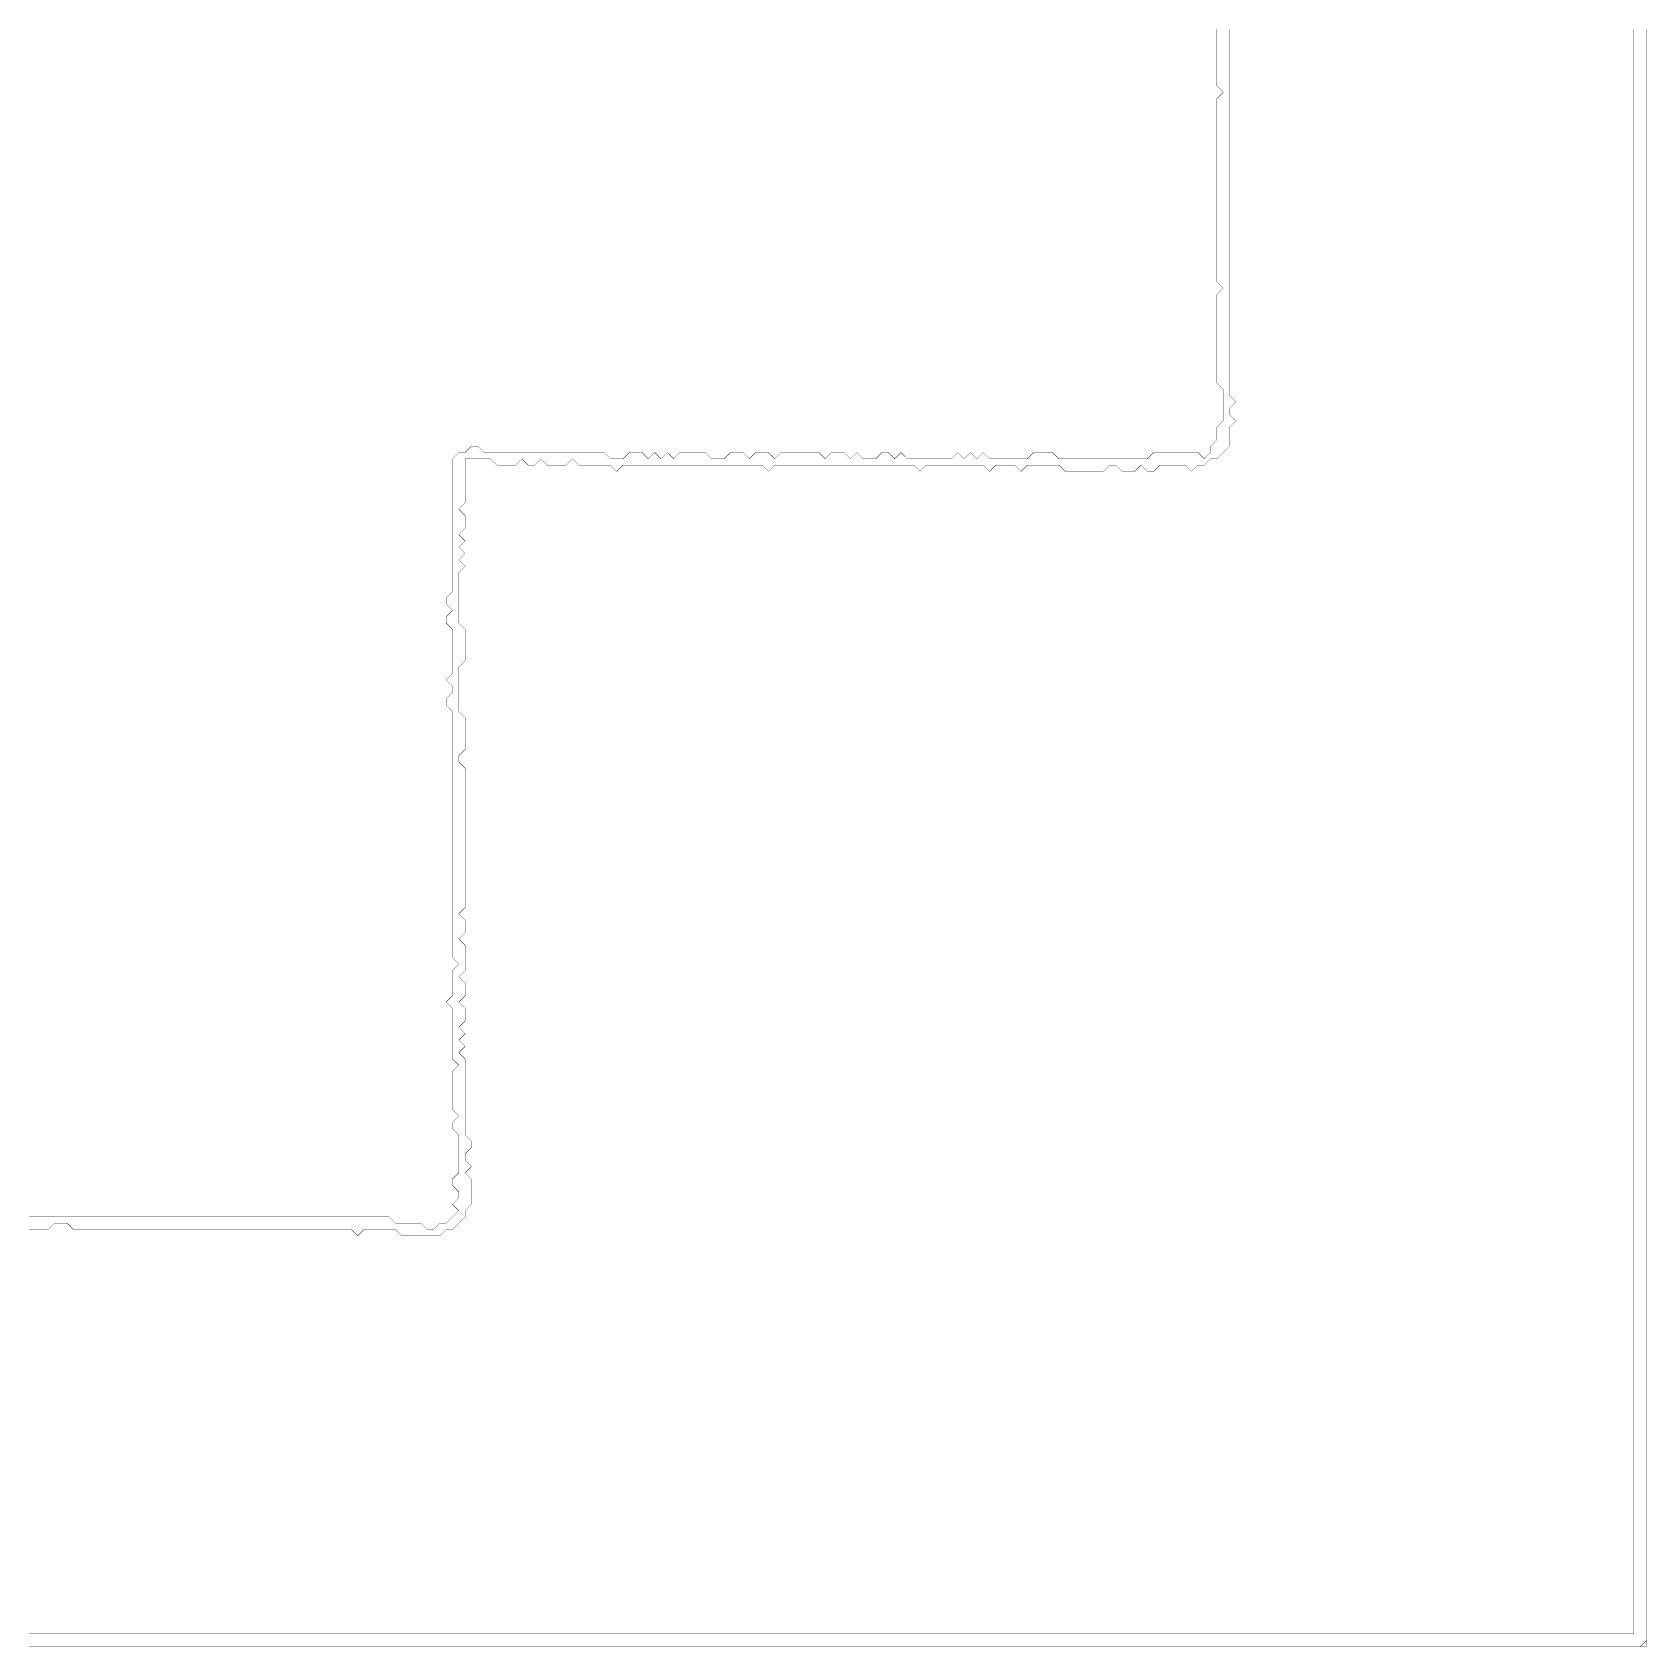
# Model space of a CAD drawing. Header units: metres. Extents: x 0 to 4909, y -4909 to 0.
# Drawn here: x 2454 to 4909, y -4909 to -2454 of the extents above; entities that cross this region are included whole.
import ezdxf

# ---------------------------------------------------------------- set-up
doc = ezdxf.new("R2010")
doc.units = ezdxf.units.M
doc.layers.add('conductor', color=1, linetype='Continuous')
doc.layers.add('substrate', color=5, linetype='Continuous')

msp = doc.modelspace()

# ---------------------------------------------------------------- linework, layer by layer
at = {"layer": 'conductor', "const_width": 0.5}
msp.add_lwpolyline([(2449.4, -4255.2), (2459, -4255.2), (2468.6, -4255.2), (2478.2, -4255.2), (2487.8, -4255.2), (2497.4, -4255.2), (2507, -4255.2), (2516.6, -4255.2), (2526.2, -4255.2), (2535.8, -4255.2), (2545.4, -4255.2), (2555.1, -4255.2), (2564.7, -4255.2), (2574.3, -4255.2), (2583.9, -4255.2), (2593.5, -4255.2), (2603.1, -4255.2), (2612.7, -4255.2), (2622.3, -4255.2), (2631.9, -4255.2), (2641.5, -4255.2), (2651.1, -4255.2), (2660.7, -4255.2), (2670.3, -4255.2), (2679.9, -4255.2), (2689.5, -4255.2), (2699.1, -4255.2), (2708.7, -4255.2), (2718.3, -4255.2), (2728, -4255.2), (2737.6, -4255.2), (2747.2, -4255.2), (2756.8, -4255.2), (2766.4, -4255.2), (2776, -4255.2), (2785.6, -4255.2), (2795.2, -4255.2), (2804.8, -4255.2), (2814.4, -4255.2), (2824, -4255.2), (2833.6, -4255.2), (2843.2, -4255.2), (2852.8, -4255.2), (2862.4, -4255.2), (2872, -4255.2), (2881.6, -4255.2), (2891.2, -4255.2), (2900.9, -4255.2), (2910.5, -4255.2), (2920.1, -4255.2), (2929.7, -4255.2), (2939.3, -4255.2), (2948.9, -4255.2), (2958.5, -4255.2), (2968.1, -4255.2), (2977.7, -4255.2), (2987.3, -4255.2), (2996.9, -4255.2), (3006.5, -4264.8), (3016.1, -4264.8), (3025.7, -4264.8), (3035.3, -4264.8), (3044.9, -4264.8), (3054.5, -4274.4), (3064.1, -4274.4), (3073.8, -4264.8), (3083.4, -4264.8), (3093, -4255.2), (3102.6, -4245.6), (3093, -4236), (3102.6, -4226.4), (3102.6, -4216.8), (3093, -4207.2), (3093, -4197.6), (3102.6, -4188), (3102.6, -4178.4), (3102.6, -4168.8), (3102.6, -4159.2), (3102.6, -4149.6), (3102.6, -4140), (3102.6, -4130.4), (3093, -4120.7), (3093, -4111.1), (3102.6, -4101.5), (3093, -4091.9), (3093, -4082.3), (3093, -4072.7), (3093, -4063.1), (3093, -4053.5), (3093, -4043.9), (3093, -4034.3), (3102.6, -4024.7), (3093, -4015.1), (3093, -4005.5), (3093, -3995.9), (3093, -3986.3), (3093, -3976.7), (3093, -3967.1), (3093, -3957.5), (3093, -3947.8), (3093, -3938.2), (3083.4, -3928.6), (3093, -3919), (3093, -3909.4), (3093, -3899.8), (3093, -3890.2), (3093, -3880.6), (3102.6, -3871), (3093, -3861.4), (3093, -3851.8), (3093, -3842.2), (3093, -3832.6), (3093, -3823), (3093, -3813.4), (3093, -3803.8), (3093, -3794.2), (3093, -3784.6), (3093, -3774.9), (3093, -3765.3), (3093, -3755.7), (3093, -3746.1), (3093, -3736.5), (3093, -3726.9), (3093, -3717.3), (3093, -3707.7), (3093, -3698.1), (3093, -3688.5), (3093, -3678.9), (3093, -3669.3), (3093, -3659.7), (3093, -3650.1), (3093, -3640.5), (3093, -3630.9), (3093, -3621.3), (3093, -3611.7), (3093, -3602.1), (3093, -3592.4), (3093, -3582.8), (3093, -3573.2), (3093, -3563.6), (3093, -3554), (3093, -3544.4), (3093, -3534.8), (3093, -3525.2), (3093, -3515.6), (3093, -3506), (3093, -3496.4), (3093, -3486.8), (3083.4, -3477.2), (3083.4, -3467.6), (3093, -3458), (3093, -3448.4), (3083.4, -3438.8), (3093, -3429.2), (3093, -3419.5), (3093, -3409.9), (3093, -3400.3), (3093, -3390.7), (3093, -3381.1), (3093, -3371.5), (3093, -3361.9), (3083.4, -3352.3), (3083.4, -3342.7), (3093, -3333.1), (3083.4, -3323.5), (3083.4, -3313.9), (3093, -3304.3), (3093, -3294.7), (3093, -3285.1), (3093, -3275.5), (3093, -3265.9), (3093, -3256.3), (3093, -3246.6), (3093, -3237), (3093, -3227.4), (3093, -3217.8), (3093, -3208.2), (3093, -3198.6), (3093, -3189), (3093, -3179.4), (3093, -3169.8), (3093, -3160.2), (3093, -3150.6), (3093, -3141), (3093, -3131.4), (3093, -3121.8), (3093, -3112.2), (3093, -3102.6), (3102.6, -3093), (3112.2, -3093), (3121.8, -3083.4), (3131.4, -3083.4), (3141, -3093), (3150.6, -3093), (3160.2, -3093), (3169.8, -3093), (3179.4, -3093), (3189, -3093), (3198.6, -3093), (3208.2, -3093), (3217.8, -3093), (3227.4, -3093), (3237, -3093), (3246.6, -3093), (3256.3, -3093), (3265.9, -3093), (3275.5, -3093), (3285.1, -3093), (3294.7, -3093), (3304.3, -3093), (3313.9, -3093), (3323.5, -3093), (3333.1, -3102.6), (3342.7, -3102.6), (3352.3, -3102.6), (3361.9, -3093), (3371.5, -3093), (3381.1, -3093), (3390.7, -3102.6), (3400.3, -3093), (3409.9, -3102.6), (3419.5, -3093), (3429.2, -3102.6), (3438.8, -3093), (3448.4, -3093), (3458, -3093), (3467.6, -3093), (3477.2, -3093), (3486.8, -3102.6), (3496.4, -3102.6), (3506, -3102.6), (3515.6, -3093), (3525.2, -3093), (3534.8, -3093), (3544.4, -3102.6), (3554, -3093), (3563.6, -3093), (3573.2, -3093), (3582.8, -3102.6), (3592.4, -3093), (3602.1, -3093), (3611.7, -3093), (3621.3, -3093), (3630.9, -3093), (3640.5, -3093), (3650.1, -3093), (3659.7, -3102.6), (3669.3, -3093), (3678.9, -3093), (3688.5, -3093), (3698.1, -3102.6), (3707.7, -3093), (3717.3, -3102.6), (3726.9, -3102.6), (3736.5, -3102.6), (3746.1, -3093), (3755.7, -3093), (3765.3, -3102.6), (3774.9, -3093), (3784.6, -3102.6), (3794.2, -3102.6), (3803.8, -3102.6), (3813.4, -3102.6), (3823, -3102.6), (3832.6, -3102.6), (3842.2, -3102.6), (3851.8, -3102.6), (3861.4, -3093), (3871, -3102.6), (3880.6, -3093), (3890.2, -3102.6), (3899.8, -3093), (3909.4, -3102.6), (3919, -3102.6), (3928.6, -3102.6), (3938.2, -3102.6), (3947.8, -3102.6), (3957.5, -3102.6), (3967.1, -3102.6), (3976.7, -3093), (3986.3, -3093), (3995.9, -3093), (4005.5, -3093), (4015.1, -3102.6), (4024.7, -3102.6), (4034.3, -3102.6), (4043.9, -3102.6), (4053.5, -3102.6), (4063.1, -3102.6), (4072.7, -3102.6), (4082.3, -3102.6), (4091.9, -3102.6), (4101.5, -3102.6), (4111.1, -3102.6), (4120.7, -3102.6), (4130.4, -3102.6), (4140, -3102.6), (4149.6, -3102.6), (4159.2, -3093), (4168.8, -3093), (4178.4, -3093), (4188, -3093), (4197.6, -3093), (4207.2, -3093), (4216.8, -3093), (4226.4, -3093), (4236, -3102.6), (4245.6, -3093), (4245.6, -3083.4), (4255.2, -3073.8), (4255.2, -3064.1), (4255.2, -3054.5), (4264.8, -3044.9), (4264.8, -3035.3), (4264.8, -3025.7), (4264.8, -3016.1), (4264.8, -3006.5), (4264.8, -2996.9), (4255.2, -2987.3), (4255.2, -2977.7), (4255.2, -2968.1), (4255.2, -2958.5), (4255.2, -2948.9), (4255.2, -2939.3), (4255.2, -2929.7), (4255.2, -2920.1), (4255.2, -2910.5), (4255.2, -2900.9), (4255.2, -2891.2), (4255.2, -2881.6), (4255.2, -2872), (4255.2, -2862.4), (4255.2, -2852.8), (4264.8, -2843.2), (4255.2, -2833.6), (4255.2, -2824), (4255.2, -2814.4), (4255.2, -2804.8), (4255.2, -2795.2), (4255.2, -2785.6), (4255.2, -2776), (4255.2, -2766.4), (4255.2, -2756.8), (4255.2, -2747.2), (4255.2, -2737.6), (4255.2, -2728), (4255.2, -2718.3), (4255.2, -2708.7), (4255.2, -2699.1), (4255.2, -2689.5), (4255.2, -2679.9), (4255.2, -2670.3), (4255.2, -2660.7), (4255.2, -2651.1), (4255.2, -2641.5), (4255.2, -2631.9), (4255.2, -2622.3), (4255.2, -2612.7), (4255.2, -2603.1), (4255.2, -2593.5), (4255.2, -2583.9), (4255.2, -2574.3), (4255.2, -2564.7), (4255.2, -2555.1), (4264.8, -2545.4), (4255.2, -2535.8), (4255.2, -2526.2), (4255.2, -2516.6), (4255.2, -2507), (4255.2, -2497.4), (4255.2, -2487.8), (4255.2, -2478.2), (4255.2, -2468.6), (4255.2, -2459), (4255.2, -2449.4)], dxfattribs=at)
at = {"layer": 'substrate', "const_width": 0.5}
for points in [[(2449.4, -4908.4), (2459, -4908.4), (2468.6, -4908.4), (2478.2, -4908.4), (2487.8, -4908.4), (2497.4, -4908.4), (2507, -4908.4), (2516.6, -4908.4), (2526.2, -4908.4), (2535.8, -4908.4), (2545.4, -4908.4), (2555.1, -4908.4), (2564.7, -4908.4), (2574.3, -4908.4), (2583.9, -4908.4), (2593.5, -4908.4), (2603.1, -4908.4), (2612.7, -4908.4), (2622.3, -4908.4), (2631.9, -4908.4), (2641.5, -4908.4), (2651.1, -4908.4), (2660.7, -4908.4), (2670.3, -4908.4), (2679.9, -4908.4), (2689.5, -4908.4), (2699.1, -4908.4), (2708.7, -4908.4), (2718.3, -4908.4), (2728, -4908.4), (2737.6, -4908.4), (2747.2, -4908.4), (2756.8, -4908.4), (2766.4, -4908.4), (2776, -4908.4), (2785.6, -4908.4), (2795.2, -4908.4), (2804.8, -4908.4), (2814.4, -4908.4), (2824, -4908.4), (2833.6, -4908.4), (2843.2, -4908.4), (2852.8, -4908.4), (2862.4, -4908.4), (2872, -4908.4), (2881.6, -4908.4), (2891.2, -4908.4), (2900.9, -4908.4), (2910.5, -4908.4), (2920.1, -4908.4), (2929.7, -4908.4), (2939.3, -4908.4), (2948.9, -4908.4), (2958.5, -4908.4), (2968.1, -4908.4), (2977.7, -4908.4), (2987.3, -4908.4), (2996.9, -4908.4), (3006.5, -4908.4), (3016.1, -4908.4), (3025.7, -4908.4), (3035.3, -4908.4), (3044.9, -4908.4), (3054.5, -4908.4), (3064.1, -4908.4), (3073.8, -4908.4), (3083.4, -4908.4), (3093, -4908.4), (3102.6, -4908.4), (3112.2, -4908.4), (3121.8, -4908.4), (3131.4, -4908.4), (3141, -4908.4), (3150.6, -4908.4), (3160.2, -4908.4), (3169.8, -4908.4), (3179.4, -4908.4), (3189, -4908.4), (3198.6, -4908.4), (3208.2, -4908.4), (3217.8, -4908.4), (3227.4, -4908.4), (3237, -4908.4), (3246.6, -4908.4), (3256.3, -4908.4), (3265.9, -4908.4), (3275.5, -4908.4), (3285.1, -4908.4), (3294.7, -4908.4), (3304.3, -4908.4), (3313.9, -4908.4), (3323.5, -4908.4), (3333.1, -4908.4), (3342.7, -4908.4), (3352.3, -4908.4), (3361.9, -4908.4), (3371.5, -4908.4), (3381.1, -4908.4), (3390.7, -4908.4), (3400.3, -4908.4), (3409.9, -4908.4), (3419.5, -4908.4), (3429.2, -4908.4), (3438.8, -4908.4), (3448.4, -4908.4), (3458, -4908.4), (3467.6, -4908.4), (3477.2, -4908.4), (3486.8, -4908.4), (3496.4, -4908.4), (3506, -4908.4), (3515.6, -4908.4), (3525.2, -4908.4), (3534.8, -4908.4), (3544.4, -4908.4), (3554, -4908.4), (3563.6, -4908.4), (3573.2, -4908.4), (3582.8, -4908.4), (3592.4, -4908.4), (3602.1, -4908.4), (3611.7, -4908.4), (3621.3, -4908.4), (3630.9, -4908.4), (3640.5, -4908.4), (3650.1, -4908.4), (3659.7, -4908.4), (3669.3, -4908.4), (3678.9, -4908.4), (3688.5, -4908.4), (3698.1, -4908.4), (3707.7, -4908.4), (3717.3, -4908.4), (3726.9, -4908.4), (3736.5, -4908.4), (3746.1, -4908.4), (3755.7, -4908.4), (3765.3, -4908.4), (3774.9, -4908.4), (3784.6, -4908.4), (3794.2, -4908.4), (3803.8, -4908.4), (3813.4, -4908.4), (3823, -4908.4), (3832.6, -4908.4), (3842.2, -4908.4), (3851.8, -4908.4), (3861.4, -4908.4), (3871, -4908.4), (3880.6, -4908.4), (3890.2, -4908.4), (3899.8, -4908.4), (3909.4, -4908.4), (3919, -4908.4), (3928.6, -4908.4), (3938.2, -4908.4), (3947.8, -4908.4), (3957.5, -4908.4), (3967.1, -4908.4), (3976.7, -4908.4), (3986.3, -4908.4), (3995.9, -4908.4), (4005.5, -4908.4), (4015.1, -4908.4), (4024.7, -4908.4), (4034.3, -4908.4), (4043.9, -4908.4), (4053.5, -4908.4), (4063.1, -4908.4), (4072.7, -4908.4), (4082.3, -4908.4), (4091.9, -4908.4), (4101.5, -4908.4), (4111.1, -4908.4), (4120.7, -4908.4), (4130.4, -4908.4), (4140, -4908.4), (4149.6, -4908.4), (4159.2, -4908.4), (4168.8, -4908.4), (4178.4, -4908.4), (4188, -4908.4), (4197.6, -4908.4), (4207.2, -4908.4), (4216.8, -4908.4), (4226.4, -4908.4), (4236, -4908.4), (4245.6, -4908.4), (4255.2, -4908.4), (4264.8, -4908.4), (4274.4, -4908.4), (4284, -4908.4), (4293.6, -4908.4), (4303.2, -4908.4), (4312.9, -4908.4), (4322.5, -4908.4), (4332.1, -4908.4), (4341.7, -4908.4), (4351.3, -4908.4), (4360.9, -4908.4), (4370.5, -4908.4), (4380.1, -4908.4), (4389.7, -4908.4), (4399.3, -4908.4), (4408.9, -4908.4), (4418.5, -4908.4), (4428.1, -4908.4), (4437.7, -4908.4), (4447.3, -4908.4), (4456.9, -4908.4), (4466.5, -4908.4), (4476.1, -4908.4), (4485.8, -4908.4), (4495.4, -4908.4), (4505, -4908.4), (4514.6, -4908.4), (4524.2, -4908.4), (4533.8, -4908.4), (4543.4, -4908.4), (4553, -4908.4), (4562.6, -4908.4), (4572.2, -4908.4), (4581.8, -4908.4), (4591.4, -4908.4), (4601, -4908.4), (4610.6, -4908.4), (4620.2, -4908.4), (4629.8, -4908.4), (4639.4, -4908.4), (4649, -4908.4), (4658.7, -4908.4), (4668.3, -4908.4), (4677.9, -4908.4), (4687.5, -4908.4), (4697.1, -4908.4), (4706.7, -4908.4), (4716.3, -4908.4), (4725.9, -4908.4), (4735.5, -4908.4), (4745.1, -4908.4), (4754.7, -4908.4), (4764.3, -4908.4), (4773.9, -4908.4), (4783.5, -4908.4), (4793.1, -4908.4), (4802.7, -4908.4), (4812.3, -4908.4), (4821.9, -4908.4), (4831.6, -4908.4), (4841.2, -4908.4), (4850.8, -4908.4), (4860.4, -4908.4), (4870, -4908.4), (4879.6, -4908.4), (4889.2, -4908.4), (4898.8, -4908.4), (4908.4, -4908.4), (4908.4, -4898.8), (4908.4, -4889.2), (4908.4, -4879.6), (4908.4, -4870), (4908.4, -4860.4), (4908.4, -4850.8), (4908.4, -4841.2), (4908.4, -4831.6), (4908.4, -4821.9), (4908.4, -4812.3), (4908.4, -4802.7), (4908.4, -4793.1), (4908.4, -4783.5), (4908.4, -4773.9), (4908.4, -4764.3), (4908.4, -4754.7), (4908.4, -4745.1), (4908.4, -4735.5), (4908.4, -4725.9), (4908.4, -4716.3), (4908.4, -4706.7), (4908.4, -4697.1), (4908.4, -4687.5), (4908.4, -4677.9), (4908.4, -4668.3), (4908.4, -4658.7), (4908.4, -4649), (4908.4, -4639.4), (4908.4, -4629.8), (4908.4, -4620.2), (4908.4, -4610.6), (4908.4, -4601), (4908.4, -4591.4), (4908.4, -4581.8), (4908.4, -4572.2), (4908.4, -4562.6), (4908.4, -4553), (4908.4, -4543.4), (4908.4, -4533.8), (4908.4, -4524.2), (4908.4, -4514.6), (4908.4, -4505), (4908.4, -4495.4), (4908.4, -4485.8), (4908.4, -4476.1), (4908.4, -4466.5), (4908.4, -4456.9), (4908.4, -4447.3), (4908.4, -4437.7), (4908.4, -4428.1), (4908.4, -4418.5), (4908.4, -4408.9), (4908.4, -4399.3), (4908.4, -4389.7), (4908.4, -4380.1), (4908.4, -4370.5), (4908.4, -4360.9), (4908.4, -4351.3), (4908.4, -4341.7), (4908.4, -4332.1), (4908.4, -4322.5), (4908.4, -4312.9), (4908.4, -4303.2), (4908.4, -4293.6), (4908.4, -4284), (4908.4, -4274.4), (4908.4, -4264.8), (4908.4, -4255.2), (4908.4, -4245.6), (4908.4, -4236), (4908.4, -4226.4), (4908.4, -4216.8), (4908.4, -4207.2), (4908.4, -4197.6), (4908.4, -4188), (4908.4, -4178.4), (4908.4, -4168.8), (4908.4, -4159.2), (4908.4, -4149.6), (4908.4, -4140), (4908.4, -4130.4), (4908.4, -4120.7), (4908.4, -4111.1), (4908.4, -4101.5), (4908.4, -4091.9), (4908.4, -4082.3), (4908.4, -4072.7), (4908.4, -4063.1), (4908.4, -4053.5), (4908.4, -4043.9), (4908.4, -4034.3), (4908.4, -4024.7), (4908.4, -4015.1), (4908.4, -4005.5), (4908.4, -3995.9), (4908.4, -3986.3), (4908.4, -3976.7), (4908.4, -3967.1), (4908.4, -3957.5), (4908.4, -3947.8), (4908.4, -3938.2), (4908.4, -3928.6), (4908.4, -3919), (4908.4, -3909.4), (4908.4, -3899.8), (4908.4, -3890.2), (4908.4, -3880.6), (4908.4, -3871), (4908.4, -3861.4), (4908.4, -3851.8), (4908.4, -3842.2), (4908.4, -3832.6), (4908.4, -3823), (4908.4, -3813.4), (4908.4, -3803.8), (4908.4, -3794.2), (4908.4, -3784.6), (4908.4, -3774.9), (4908.4, -3765.3), (4908.4, -3755.7), (4908.4, -3746.1), (4908.4, -3736.5), (4908.4, -3726.9), (4908.4, -3717.3), (4908.4, -3707.7), (4908.4, -3698.1), (4908.4, -3688.5), (4908.4, -3678.9), (4908.4, -3669.3), (4908.4, -3659.7), (4908.4, -3650.1), (4908.4, -3640.5), (4908.4, -3630.9), (4908.4, -3621.3), (4908.4, -3611.7), (4908.4, -3602.1), (4908.4, -3592.4), (4908.4, -3582.8), (4908.4, -3573.2), (4908.4, -3563.6), (4908.4, -3554), (4908.4, -3544.4), (4908.4, -3534.8), (4908.4, -3525.2), (4908.4, -3515.6), (4908.4, -3506), (4908.4, -3496.4), (4908.4, -3486.8), (4908.4, -3477.2), (4908.4, -3467.6), (4908.4, -3458), (4908.4, -3448.4), (4908.4, -3438.8), (4908.4, -3429.2), (4908.4, -3419.5), (4908.4, -3409.9), (4908.4, -3400.3), (4908.4, -3390.7), (4908.4, -3381.1), (4908.4, -3371.5), (4908.4, -3361.9), (4908.4, -3352.3), (4908.4, -3342.7), (4908.4, -3333.1), (4908.4, -3323.5), (4908.4, -3313.9), (4908.4, -3304.3), (4908.4, -3294.7), (4908.4, -3285.1), (4908.4, -3275.5), (4908.4, -3265.9), (4908.4, -3256.3), (4908.4, -3246.6), (4908.4, -3237), (4908.4, -3227.4), (4908.4, -3217.8), (4908.4, -3208.2), (4908.4, -3198.6), (4908.4, -3189), (4908.4, -3179.4), (4908.4, -3169.8), (4908.4, -3160.2), (4908.4, -3150.6), (4908.4, -3141), (4908.4, -3131.4), (4908.4, -3121.8), (4908.4, -3112.2), (4908.4, -3102.6), (4908.4, -3093), (4908.4, -3083.4), (4908.4, -3073.8), (4908.4, -3064.1), (4908.4, -3054.5), (4908.4, -3044.9), (4908.4, -3035.3), (4908.4, -3025.7), (4908.4, -3016.1), (4908.4, -3006.5), (4908.4, -2996.9), (4908.4, -2987.3), (4908.4, -2977.7), (4908.4, -2968.1), (4908.4, -2958.5), (4908.4, -2948.9), (4908.4, -2939.3), (4908.4, -2929.7), (4908.4, -2920.1), (4908.4, -2910.5), (4908.4, -2900.9), (4908.4, -2891.2), (4908.4, -2881.6), (4908.4, -2872), (4908.4, -2862.4), (4908.4, -2852.8), (4908.4, -2843.2), (4908.4, -2833.6), (4908.4, -2824), (4908.4, -2814.4), (4908.4, -2804.8), (4908.4, -2795.2), (4908.4, -2785.6), (4908.4, -2776), (4908.4, -2766.4), (4908.4, -2756.8), (4908.4, -2747.2), (4908.4, -2737.6), (4908.4, -2728), (4908.4, -2718.3), (4908.4, -2708.7), (4908.4, -2699.1), (4908.4, -2689.5), (4908.4, -2679.9), (4908.4, -2670.3), (4908.4, -2660.7), (4908.4, -2651.1), (4908.4, -2641.5), (4908.4, -2631.9), (4908.4, -2622.3), (4908.4, -2612.7), (4908.4, -2603.1), (4908.4, -2593.5), (4908.4, -2583.9), (4908.4, -2574.3), (4908.4, -2564.7), (4908.4, -2555.1), (4908.4, -2545.4), (4908.4, -2535.8), (4908.4, -2526.2), (4908.4, -2516.6), (4908.4, -2507), (4908.4, -2497.4), (4908.4, -2487.8), (4908.4, -2478.2), (4908.4, -2468.6), (4908.4, -2459), (4908.4, -2449.4)], [(4908.4, -2449.4), (4908.4, -2459), (4908.4, -2468.6), (4908.4, -2478.2), (4908.4, -2487.8), (4908.4, -2497.4), (4908.4, -2507), (4908.4, -2516.6), (4908.4, -2526.2), (4908.4, -2535.8), (4908.4, -2545.4), (4908.4, -2555.1), (4908.4, -2564.7), (4908.4, -2574.3), (4908.4, -2583.9), (4908.4, -2593.5), (4908.4, -2603.1), (4908.4, -2612.7), (4908.4, -2622.3), (4908.4, -2631.9), (4908.4, -2641.5), (4908.4, -2651.1), (4908.4, -2660.7), (4908.4, -2670.3), (4908.4, -2679.9), (4908.4, -2689.5), (4908.4, -2699.1), (4908.4, -2708.7), (4908.4, -2718.3), (4908.4, -2728), (4908.4, -2737.6), (4908.4, -2747.2), (4908.4, -2756.8), (4908.4, -2766.4), (4908.4, -2776), (4908.4, -2785.6), (4908.4, -2795.2), (4908.4, -2804.8), (4908.4, -2814.4), (4908.4, -2824), (4908.4, -2833.6), (4908.4, -2843.2), (4908.4, -2852.8), (4908.4, -2862.4), (4908.4, -2872), (4908.4, -2881.6), (4908.4, -2891.2), (4908.4, -2900.9), (4908.4, -2910.5), (4908.4, -2920.1), (4908.4, -2929.7), (4908.4, -2939.3), (4908.4, -2948.9), (4908.4, -2958.5), (4908.4, -2968.1), (4908.4, -2977.7), (4908.4, -2987.3), (4908.4, -2996.9), (4908.4, -3006.5), (4908.4, -3016.1), (4908.4, -3025.7), (4908.4, -3035.3), (4908.4, -3044.9), (4908.4, -3054.5), (4908.4, -3064.1), (4908.4, -3073.8), (4908.4, -3083.4), (4908.4, -3093), (4908.4, -3102.6), (4908.4, -3112.2), (4908.4, -3121.8), (4908.4, -3131.4), (4908.4, -3141), (4908.4, -3150.6), (4908.4, -3160.2), (4908.4, -3169.8), (4908.4, -3179.4), (4908.4, -3189), (4908.4, -3198.6), (4908.4, -3208.2), (4908.4, -3217.8), (4908.4, -3227.4), (4908.4, -3237), (4908.4, -3246.6), (4908.4, -3256.3), (4908.4, -3265.9), (4908.4, -3275.5), (4908.4, -3285.1), (4908.4, -3294.7), (4908.4, -3304.3), (4908.4, -3313.9), (4908.4, -3323.5), (4908.4, -3333.1), (4908.4, -3342.7), (4908.4, -3352.3), (4908.4, -3361.9), (4908.4, -3371.5), (4908.4, -3381.1), (4908.4, -3390.7), (4908.4, -3400.3), (4908.4, -3409.9), (4908.4, -3419.5), (4908.4, -3429.2), (4908.4, -3438.8), (4908.4, -3448.4), (4908.4, -3458), (4908.4, -3467.6), (4908.4, -3477.2), (4908.4, -3486.8), (4908.4, -3496.4), (4908.4, -3506), (4908.4, -3515.6), (4908.4, -3525.2), (4908.4, -3534.8), (4908.4, -3544.4), (4908.4, -3554), (4908.4, -3563.6), (4908.4, -3573.2), (4908.4, -3582.8), (4908.4, -3592.4), (4908.4, -3602.1), (4908.4, -3611.7), (4908.4, -3621.3), (4908.4, -3630.9), (4908.4, -3640.5), (4908.4, -3650.1), (4908.4, -3659.7), (4908.4, -3669.3), (4908.4, -3678.9), (4908.4, -3688.5), (4908.4, -3698.1), (4908.4, -3707.7), (4908.4, -3717.3), (4908.4, -3726.9), (4908.4, -3736.5), (4908.4, -3746.1), (4908.4, -3755.7), (4908.4, -3765.3), (4908.4, -3774.9), (4908.4, -3784.6), (4908.4, -3794.2), (4908.4, -3803.8), (4908.4, -3813.4), (4908.4, -3823), (4908.4, -3832.6), (4908.4, -3842.2), (4908.4, -3851.8), (4908.4, -3861.4), (4908.4, -3871), (4908.4, -3880.6), (4908.4, -3890.2), (4908.4, -3899.8), (4908.4, -3909.4), (4908.4, -3919), (4908.4, -3928.6), (4908.4, -3938.2), (4908.4, -3947.8), (4908.4, -3957.5), (4908.4, -3967.1), (4908.4, -3976.7), (4908.4, -3986.3), (4908.4, -3995.9), (4908.4, -4005.5), (4908.4, -4015.1), (4908.4, -4024.7), (4908.4, -4034.3), (4908.4, -4043.9), (4908.4, -4053.5), (4908.4, -4063.1), (4908.4, -4072.7), (4908.4, -4082.3), (4908.4, -4091.9), (4908.4, -4101.5), (4908.4, -4111.1), (4908.4, -4120.7), (4908.4, -4130.4), (4908.4, -4140), (4908.4, -4149.6), (4908.4, -4159.2), (4908.4, -4168.8), (4908.4, -4178.4), (4908.4, -4188), (4908.4, -4197.6), (4908.4, -4207.2), (4908.4, -4216.8), (4908.4, -4226.4), (4908.4, -4236), (4908.4, -4245.6), (4908.4, -4255.2), (4908.4, -4264.8), (4908.4, -4274.4), (4908.4, -4284), (4908.4, -4293.6), (4908.4, -4303.2), (4908.4, -4312.9), (4908.4, -4322.5), (4908.4, -4332.1), (4908.4, -4341.7), (4908.4, -4351.3), (4908.4, -4360.9), (4908.4, -4370.5), (4908.4, -4380.1), (4908.4, -4389.7), (4908.4, -4399.3), (4908.4, -4408.9), (4908.4, -4418.5), (4908.4, -4428.1), (4908.4, -4437.7), (4908.4, -4447.3), (4908.4, -4456.9), (4908.4, -4466.5), (4908.4, -4476.1), (4908.4, -4485.8), (4908.4, -4495.4), (4908.4, -4505), (4908.4, -4514.6), (4908.4, -4524.2), (4908.4, -4533.8), (4908.4, -4543.4), (4908.4, -4553), (4908.4, -4562.6), (4908.4, -4572.2), (4908.4, -4581.8), (4908.4, -4591.4), (4908.4, -4601), (4908.4, -4610.6), (4908.4, -4620.2), (4908.4, -4629.8), (4908.4, -4639.4), (4908.4, -4649), (4908.4, -4658.7), (4908.4, -4668.3), (4908.4, -4677.9), (4908.4, -4687.5), (4908.4, -4697.1), (4908.4, -4706.7), (4908.4, -4716.3), (4908.4, -4725.9), (4908.4, -4735.5), (4908.4, -4745.1), (4908.4, -4754.7), (4908.4, -4764.3), (4908.4, -4773.9), (4908.4, -4783.5), (4908.4, -4793.1), (4908.4, -4802.7), (4908.4, -4812.3), (4908.4, -4821.9), (4908.4, -4831.6), (4908.4, -4841.2), (4908.4, -4850.8), (4908.4, -4860.4), (4908.4, -4870), (4908.4, -4879.6), (4908.4, -4889.2), (4908.4, -4898.8), (4898.8, -4908.4), (4889.2, -4908.4), (4879.6, -4908.4), (4870, -4908.4), (4860.4, -4908.4), (4850.8, -4908.4), (4841.2, -4908.4), (4831.6, -4908.4), (4821.9, -4908.4), (4812.3, -4908.4), (4802.7, -4908.4), (4793.1, -4908.4), (4783.5, -4908.4), (4773.9, -4908.4), (4764.3, -4908.4), (4754.7, -4908.4), (4745.1, -4908.4), (4735.5, -4908.4), (4725.9, -4908.4), (4716.3, -4908.4), (4706.7, -4908.4), (4697.1, -4908.4), (4687.5, -4908.4), (4677.9, -4908.4), (4668.3, -4908.4), (4658.7, -4908.4), (4649, -4908.4), (4639.4, -4908.4), (4629.8, -4908.4), (4620.2, -4908.4), (4610.6, -4908.4), (4601, -4908.4), (4591.4, -4908.4), (4581.8, -4908.4), (4572.2, -4908.4), (4562.6, -4908.4), (4553, -4908.4), (4543.4, -4908.4), (4533.8, -4908.4), (4524.2, -4908.4), (4514.6, -4908.4), (4505, -4908.4), (4495.4, -4908.4), (4485.8, -4908.4), (4476.1, -4908.4), (4466.5, -4908.4), (4456.9, -4908.4), (4447.3, -4908.4), (4437.7, -4908.4), (4428.1, -4908.4), (4418.5, -4908.4), (4408.9, -4908.4), (4399.3, -4908.4), (4389.7, -4908.4), (4380.1, -4908.4), (4370.5, -4908.4), (4360.9, -4908.4), (4351.3, -4908.4), (4341.7, -4908.4), (4332.1, -4908.4), (4322.5, -4908.4), (4312.9, -4908.4), (4303.2, -4908.4), (4293.6, -4908.4), (4284, -4908.4), (4274.4, -4908.4), (4264.8, -4908.4), (4255.2, -4908.4), (4245.6, -4908.4), (4236, -4908.4), (4226.4, -4908.4), (4216.8, -4908.4), (4207.2, -4908.4), (4197.6, -4908.4), (4188, -4908.4), (4178.4, -4908.4), (4168.8, -4908.4), (4159.2, -4908.4), (4149.6, -4908.4), (4140, -4908.4), (4130.4, -4908.4), (4120.7, -4908.4), (4111.1, -4908.4), (4101.5, -4908.4), (4091.9, -4908.4), (4082.3, -4908.4), (4072.7, -4908.4), (4063.1, -4908.4), (4053.5, -4908.4), (4043.9, -4908.4), (4034.3, -4908.4), (4024.7, -4908.4), (4015.1, -4908.4), (4005.5, -4908.4), (3995.9, -4908.4), (3986.3, -4908.4), (3976.7, -4908.4), (3967.1, -4908.4), (3957.5, -4908.4), (3947.8, -4908.4), (3938.2, -4908.4), (3928.6, -4908.4), (3919, -4908.4), (3909.4, -4908.4), (3899.8, -4908.4), (3890.2, -4908.4), (3880.6, -4908.4), (3871, -4908.4), (3861.4, -4908.4), (3851.8, -4908.4), (3842.2, -4908.4), (3832.6, -4908.4), (3823, -4908.4), (3813.4, -4908.4), (3803.8, -4908.4), (3794.2, -4908.4), (3784.6, -4908.4), (3774.9, -4908.4), (3765.3, -4908.4), (3755.7, -4908.4), (3746.1, -4908.4), (3736.5, -4908.4), (3726.9, -4908.4), (3717.3, -4908.4), (3707.7, -4908.4), (3698.1, -4908.4), (3688.5, -4908.4), (3678.9, -4908.4), (3669.3, -4908.4), (3659.7, -4908.4), (3650.1, -4908.4), (3640.5, -4908.4), (3630.9, -4908.4), (3621.3, -4908.4), (3611.7, -4908.4), (3602.1, -4908.4), (3592.4, -4908.4), (3582.8, -4908.4), (3573.2, -4908.4), (3563.6, -4908.4), (3554, -4908.4), (3544.4, -4908.4), (3534.8, -4908.4), (3525.2, -4908.4), (3515.6, -4908.4), (3506, -4908.4), (3496.4, -4908.4), (3486.8, -4908.4), (3477.2, -4908.4), (3467.6, -4908.4), (3458, -4908.4), (3448.4, -4908.4), (3438.8, -4908.4), (3429.2, -4908.4), (3419.5, -4908.4), (3409.9, -4908.4), (3400.3, -4908.4), (3390.7, -4908.4), (3381.1, -4908.4), (3371.5, -4908.4), (3361.9, -4908.4), (3352.3, -4908.4), (3342.7, -4908.4), (3333.1, -4908.4), (3323.5, -4908.4), (3313.9, -4908.4), (3304.3, -4908.4), (3294.7, -4908.4), (3285.1, -4908.4), (3275.5, -4908.4), (3265.9, -4908.4), (3256.3, -4908.4), (3246.6, -4908.4), (3237, -4908.4), (3227.4, -4908.4), (3217.8, -4908.4), (3208.2, -4908.4), (3198.6, -4908.4), (3189, -4908.4), (3179.4, -4908.4), (3169.8, -4908.4), (3160.2, -4908.4), (3150.6, -4908.4), (3141, -4908.4), (3131.4, -4908.4), (3121.8, -4908.4), (3112.2, -4908.4), (3102.6, -4908.4), (3093, -4908.4), (3083.4, -4908.4), (3073.8, -4908.4), (3064.1, -4908.4), (3054.5, -4908.4), (3044.9, -4908.4), (3035.3, -4908.4), (3025.7, -4908.4), (3016.1, -4908.4), (3006.5, -4908.4), (2996.9, -4908.4), (2987.3, -4908.4), (2977.7, -4908.4), (2968.1, -4908.4), (2958.5, -4908.4), (2948.9, -4908.4), (2939.3, -4908.4), (2929.7, -4908.4), (2920.1, -4908.4), (2910.5, -4908.4), (2900.9, -4908.4), (2891.2, -4908.4), (2881.6, -4908.4), (2872, -4908.4), (2862.4, -4908.4), (2852.8, -4908.4), (2843.2, -4908.4), (2833.6, -4908.4), (2824, -4908.4), (2814.4, -4908.4), (2804.8, -4908.4), (2795.2, -4908.4), (2785.6, -4908.4), (2776, -4908.4), (2766.4, -4908.4), (2756.8, -4908.4), (2747.2, -4908.4), (2737.6, -4908.4), (2728, -4908.4), (2718.3, -4908.4), (2708.7, -4908.4), (2699.1, -4908.4), (2689.5, -4908.4), (2679.9, -4908.4), (2670.3, -4908.4), (2660.7, -4908.4), (2651.1, -4908.4), (2641.5, -4908.4), (2631.9, -4908.4), (2622.3, -4908.4), (2612.7, -4908.4), (2603.1, -4908.4), (2593.5, -4908.4), (2583.9, -4908.4), (2574.3, -4908.4), (2564.7, -4908.4), (2555.1, -4908.4), (2545.4, -4908.4), (2535.8, -4908.4), (2526.2, -4908.4), (2516.6, -4908.4), (2507, -4908.4), (2497.4, -4908.4), (2487.8, -4908.4), (2478.2, -4908.4), (2468.6, -4908.4), (2459, -4908.4), (2449.4, -4908.4)], [(2449.4, -4889.2), (2459, -4889.2), (2468.6, -4889.2), (2478.2, -4889.2), (2487.8, -4889.2), (2497.4, -4889.2), (2507, -4889.2), (2516.6, -4889.2), (2526.2, -4889.2), (2535.8, -4889.2), (2545.4, -4889.2), (2555.1, -4889.2), (2564.7, -4889.2), (2574.3, -4889.2), (2583.9, -4889.2), (2593.5, -4889.2), (2603.1, -4889.2), (2612.7, -4889.2), (2622.3, -4889.2), (2631.9, -4889.2), (2641.5, -4889.2), (2651.1, -4889.2), (2660.7, -4889.2), (2670.3, -4889.2), (2679.9, -4889.2), (2689.5, -4889.2), (2699.1, -4889.2), (2708.7, -4889.2), (2718.3, -4889.2), (2728, -4889.2), (2737.6, -4889.2), (2747.2, -4889.2), (2756.8, -4889.2), (2766.4, -4889.2), (2776, -4889.2), (2785.6, -4889.2), (2795.2, -4889.2), (2804.8, -4889.2), (2814.4, -4889.2), (2824, -4889.2), (2833.6, -4889.2), (2843.2, -4889.2), (2852.8, -4889.2), (2862.4, -4889.2), (2872, -4889.2), (2881.6, -4889.2), (2891.2, -4889.2), (2900.9, -4889.2), (2910.5, -4889.2), (2920.1, -4889.2), (2929.7, -4889.2), (2939.3, -4889.2), (2948.9, -4889.2), (2958.5, -4889.2), (2968.1, -4889.2), (2977.7, -4889.2), (2987.3, -4889.2), (2996.9, -4889.2), (3006.5, -4889.2), (3016.1, -4889.2), (3025.7, -4889.2), (3035.3, -4889.2), (3044.9, -4889.2), (3054.5, -4889.2), (3064.1, -4889.2), (3073.8, -4889.2), (3083.4, -4889.2), (3093, -4889.2), (3102.6, -4889.2), (3112.2, -4889.2), (3121.8, -4889.2), (3131.4, -4889.2), (3141, -4889.2), (3150.6, -4889.2), (3160.2, -4889.2), (3169.8, -4889.2), (3179.4, -4889.2), (3189, -4889.2), (3198.6, -4889.2), (3208.2, -4889.2), (3217.8, -4889.2), (3227.4, -4889.2), (3237, -4889.2), (3246.6, -4889.2), (3256.3, -4889.2), (3265.9, -4889.2), (3275.5, -4889.2), (3285.1, -4889.2), (3294.7, -4889.2), (3304.3, -4889.2), (3313.9, -4889.2), (3323.5, -4889.2), (3333.1, -4889.2), (3342.7, -4889.2), (3352.3, -4889.2), (3361.9, -4889.2), (3371.5, -4889.2), (3381.1, -4889.2), (3390.7, -4889.2), (3400.3, -4889.2), (3409.9, -4889.2), (3419.5, -4889.2), (3429.2, -4889.2), (3438.8, -4889.2), (3448.4, -4889.2), (3458, -4889.2), (3467.6, -4889.2), (3477.2, -4889.2), (3486.8, -4889.2), (3496.4, -4889.2), (3506, -4889.2), (3515.6, -4889.2), (3525.2, -4889.2), (3534.8, -4889.2), (3544.4, -4889.2), (3554, -4889.2), (3563.6, -4889.2), (3573.2, -4889.2), (3582.8, -4889.2), (3592.4, -4889.2), (3602.1, -4889.2), (3611.7, -4889.2), (3621.3, -4889.2), (3630.9, -4889.2), (3640.5, -4889.2), (3650.1, -4889.2), (3659.7, -4889.2), (3669.3, -4889.2), (3678.9, -4889.2), (3688.5, -4889.2), (3698.1, -4889.2), (3707.7, -4889.2), (3717.3, -4889.2), (3726.9, -4889.2), (3736.5, -4889.2), (3746.1, -4889.2), (3755.7, -4889.2), (3765.3, -4889.2), (3774.9, -4889.2), (3784.6, -4889.2), (3794.2, -4889.2), (3803.8, -4889.2), (3813.4, -4889.2), (3823, -4889.2), (3832.6, -4889.2), (3842.2, -4889.2), (3851.8, -4889.2), (3861.4, -4889.2), (3871, -4889.2), (3880.6, -4889.2), (3890.2, -4889.2), (3899.8, -4889.2), (3909.4, -4889.2), (3919, -4889.2), (3928.6, -4889.2), (3938.2, -4889.2), (3947.8, -4889.2), (3957.5, -4889.2), (3967.1, -4889.2), (3976.7, -4889.2), (3986.3, -4889.2), (3995.9, -4889.2), (4005.5, -4889.2), (4015.1, -4889.2), (4024.7, -4889.2), (4034.3, -4889.2), (4043.9, -4889.2), (4053.5, -4889.2), (4063.1, -4889.2), (4072.7, -4889.2), (4082.3, -4889.2), (4091.9, -4889.2), (4101.5, -4889.2), (4111.1, -4889.2), (4120.7, -4889.2), (4130.4, -4889.2), (4140, -4889.2), (4149.6, -4889.2), (4159.2, -4889.2), (4168.8, -4889.2), (4178.4, -4889.2), (4188, -4889.2), (4197.6, -4889.2), (4207.2, -4889.2), (4216.8, -4889.2), (4226.4, -4889.2), (4236, -4889.2), (4245.6, -4889.2), (4255.2, -4889.2), (4264.8, -4889.2), (4274.4, -4889.2), (4284, -4889.2), (4293.6, -4889.2), (4303.2, -4889.2), (4312.9, -4889.2), (4322.5, -4889.2), (4332.1, -4889.2), (4341.7, -4889.2), (4351.3, -4889.2), (4360.9, -4889.2), (4370.5, -4889.2), (4380.1, -4889.2), (4389.7, -4889.2), (4399.3, -4889.2), (4408.9, -4889.2), (4418.5, -4889.2), (4428.1, -4889.2), (4437.7, -4889.2), (4447.3, -4889.2), (4456.9, -4889.2), (4466.5, -4889.2), (4476.1, -4889.2), (4485.8, -4889.2), (4495.4, -4889.2), (4505, -4889.2), (4514.6, -4889.2), (4524.2, -4889.2), (4533.8, -4889.2), (4543.4, -4889.2), (4553, -4889.2), (4562.6, -4889.2), (4572.2, -4889.2), (4581.8, -4889.2), (4591.4, -4889.2), (4601, -4889.2), (4610.6, -4889.2), (4620.2, -4889.2), (4629.8, -4889.2), (4639.4, -4889.2), (4649, -4889.2), (4658.7, -4889.2), (4668.3, -4889.2), (4677.9, -4889.2), (4687.5, -4889.2), (4697.1, -4889.2), (4706.7, -4889.2), (4716.3, -4889.2), (4725.9, -4889.2), (4735.5, -4889.2), (4745.1, -4889.2), (4754.7, -4889.2), (4764.3, -4889.2), (4773.9, -4889.2), (4783.5, -4889.2), (4793.1, -4889.2), (4802.7, -4889.2), (4812.3, -4889.2), (4821.9, -4889.2), (4831.6, -4889.2), (4841.2, -4889.2), (4850.8, -4889.2), (4860.4, -4889.2), (4870, -4889.2), (4879.6, -4889.2), (4889.2, -4889.2), (4889.2, -4879.6), (4889.2, -4870), (4889.2, -4860.4), (4889.2, -4850.8), (4889.2, -4841.2), (4889.2, -4831.6), (4889.2, -4821.9), (4889.2, -4812.3), (4889.2, -4802.7), (4889.2, -4793.1), (4889.2, -4783.5), (4889.2, -4773.9), (4889.2, -4764.3), (4889.2, -4754.7), (4889.2, -4745.1), (4889.2, -4735.5), (4889.2, -4725.9), (4889.2, -4716.3), (4889.2, -4706.7), (4889.2, -4697.1), (4889.2, -4687.5), (4889.2, -4677.9), (4889.2, -4668.3), (4889.2, -4658.7), (4889.2, -4649), (4889.2, -4639.4), (4889.2, -4629.8), (4889.2, -4620.2), (4889.2, -4610.6), (4889.2, -4601), (4889.2, -4591.4), (4889.2, -4581.8), (4889.2, -4572.2), (4889.2, -4562.6), (4889.2, -4553), (4889.2, -4543.4), (4889.2, -4533.8), (4889.2, -4524.2), (4889.2, -4514.6), (4889.2, -4505), (4889.2, -4495.4), (4889.2, -4485.8), (4889.2, -4476.1), (4889.2, -4466.5), (4889.2, -4456.9), (4889.2, -4447.3), (4889.2, -4437.7), (4889.2, -4428.1), (4889.2, -4418.5), (4889.2, -4408.9), (4889.2, -4399.3), (4889.2, -4389.7), (4889.2, -4380.1), (4889.2, -4370.5), (4889.2, -4360.9), (4889.2, -4351.3), (4889.2, -4341.7), (4889.2, -4332.1), (4889.2, -4322.5), (4889.2, -4312.9), (4889.2, -4303.2), (4889.2, -4293.6), (4889.2, -4284), (4889.2, -4274.4), (4889.2, -4264.8), (4889.2, -4255.2), (4889.2, -4245.6), (4889.2, -4236), (4889.2, -4226.4), (4889.2, -4216.8), (4889.2, -4207.2), (4889.2, -4197.6), (4889.2, -4188), (4889.2, -4178.4), (4889.2, -4168.8), (4889.2, -4159.2), (4889.2, -4149.6), (4889.2, -4140), (4889.2, -4130.4), (4889.2, -4120.7), (4889.2, -4111.1), (4889.2, -4101.5), (4889.2, -4091.9), (4889.2, -4082.3), (4889.2, -4072.7), (4889.2, -4063.1), (4889.2, -4053.5), (4889.2, -4043.9), (4889.2, -4034.3), (4889.2, -4024.7), (4889.2, -4015.1), (4889.2, -4005.5), (4889.2, -3995.9), (4889.2, -3986.3), (4889.2, -3976.7), (4889.2, -3967.1), (4889.2, -3957.5), (4889.2, -3947.8), (4889.2, -3938.2), (4889.2, -3928.6), (4889.2, -3919), (4889.2, -3909.4), (4889.2, -3899.8), (4889.2, -3890.2), (4889.2, -3880.6), (4889.2, -3871), (4889.2, -3861.4), (4889.2, -3851.8), (4889.2, -3842.2), (4889.2, -3832.6), (4889.2, -3823), (4889.2, -3813.4), (4889.2, -3803.8), (4889.2, -3794.2), (4889.2, -3784.6), (4889.2, -3774.9), (4889.2, -3765.3), (4889.2, -3755.7), (4889.2, -3746.1), (4889.2, -3736.5), (4889.2, -3726.9), (4889.2, -3717.3), (4889.2, -3707.7), (4889.2, -3698.1), (4889.2, -3688.5), (4889.2, -3678.9), (4889.2, -3669.3), (4889.2, -3659.7), (4889.2, -3650.1), (4889.2, -3640.5), (4889.2, -3630.9), (4889.2, -3621.3), (4889.2, -3611.7), (4889.2, -3602.1), (4889.2, -3592.4), (4889.2, -3582.8), (4889.2, -3573.2), (4889.2, -3563.6), (4889.2, -3554), (4889.2, -3544.4), (4889.2, -3534.8), (4889.2, -3525.2), (4889.2, -3515.6), (4889.2, -3506), (4889.2, -3496.4), (4889.2, -3486.8), (4889.2, -3477.2), (4889.2, -3467.6), (4889.2, -3458), (4889.2, -3448.4), (4889.2, -3438.8), (4889.2, -3429.2), (4889.2, -3419.5), (4889.2, -3409.9), (4889.2, -3400.3), (4889.2, -3390.7), (4889.2, -3381.1), (4889.2, -3371.5), (4889.2, -3361.9), (4889.2, -3352.3), (4889.2, -3342.7), (4889.2, -3333.1), (4889.2, -3323.5), (4889.2, -3313.9), (4889.2, -3304.3), (4889.2, -3294.7), (4889.2, -3285.1), (4889.2, -3275.5), (4889.2, -3265.9), (4889.2, -3256.3), (4889.2, -3246.6), (4889.2, -3237), (4889.2, -3227.4), (4889.2, -3217.8), (4889.2, -3208.2), (4889.2, -3198.6), (4889.2, -3189), (4889.2, -3179.4), (4889.2, -3169.8), (4889.2, -3160.2), (4889.2, -3150.6), (4889.2, -3141), (4889.2, -3131.4), (4889.2, -3121.8), (4889.2, -3112.2), (4889.2, -3102.6), (4889.2, -3093), (4889.2, -3083.4), (4889.2, -3073.8), (4889.2, -3064.1), (4889.2, -3054.5), (4889.2, -3044.9), (4889.2, -3035.3), (4889.2, -3025.7), (4889.2, -3016.1), (4889.2, -3006.5), (4889.2, -2996.9), (4889.2, -2987.3), (4889.2, -2977.7), (4889.2, -2968.1), (4889.2, -2958.5), (4889.2, -2948.9), (4889.2, -2939.3), (4889.2, -2929.7), (4889.2, -2920.1), (4889.2, -2910.5), (4889.2, -2900.9), (4889.2, -2891.2), (4889.2, -2881.6), (4889.2, -2872), (4889.2, -2862.4), (4889.2, -2852.8), (4889.2, -2843.2), (4889.2, -2833.6), (4889.2, -2824), (4889.2, -2814.4), (4889.2, -2804.8), (4889.2, -2795.2), (4889.2, -2785.6), (4889.2, -2776), (4889.2, -2766.4), (4889.2, -2756.8), (4889.2, -2747.2), (4889.2, -2737.6), (4889.2, -2728), (4889.2, -2718.3), (4889.2, -2708.7), (4889.2, -2699.1), (4889.2, -2689.5), (4889.2, -2679.9), (4889.2, -2670.3), (4889.2, -2660.7), (4889.2, -2651.1), (4889.2, -2641.5), (4889.2, -2631.9), (4889.2, -2622.3), (4889.2, -2612.7), (4889.2, -2603.1), (4889.2, -2593.5), (4889.2, -2583.9), (4889.2, -2574.3), (4889.2, -2564.7), (4889.2, -2555.1), (4889.2, -2545.4), (4889.2, -2535.8), (4889.2, -2526.2), (4889.2, -2516.6), (4889.2, -2507), (4889.2, -2497.4), (4889.2, -2487.8), (4889.2, -2478.2), (4889.2, -2468.6), (4889.2, -2459), (4889.2, -2449.4)], [(4274.4, -2449.4), (4274.4, -2459), (4274.4, -2468.6), (4274.4, -2478.2), (4274.4, -2487.8), (4274.4, -2497.4), (4274.4, -2507), (4274.4, -2516.6), (4274.4, -2526.2), (4274.4, -2535.8), (4274.4, -2545.4), (4274.4, -2555.1), (4274.4, -2564.7), (4274.4, -2574.3), (4274.4, -2583.9), (4274.4, -2593.5), (4274.4, -2603.1), (4274.4, -2612.7), (4274.4, -2622.3), (4274.4, -2631.9), (4274.4, -2641.5), (4274.4, -2651.1), (4274.4, -2660.7), (4274.4, -2670.3), (4274.4, -2679.9), (4274.4, -2689.5), (4274.4, -2699.1), (4274.4, -2708.7), (4274.4, -2718.3), (4274.4, -2728), (4274.4, -2737.6), (4274.4, -2747.2), (4274.4, -2756.8), (4274.4, -2766.4), (4274.4, -2776), (4274.4, -2785.6), (4274.4, -2795.2), (4274.4, -2804.8), (4274.4, -2814.4), (4274.4, -2824), (4274.4, -2833.6), (4274.4, -2843.2), (4274.4, -2852.8), (4274.4, -2862.4), (4274.4, -2872), (4274.4, -2881.6), (4274.4, -2891.2), (4274.4, -2900.9), (4274.4, -2910.5), (4274.4, -2920.1), (4274.4, -2929.7), (4274.4, -2939.3), (4274.4, -2948.9), (4274.4, -2958.5), (4274.4, -2968.1), (4274.4, -2977.7), (4274.4, -2987.3), (4274.4, -2996.9), (4274.4, -3006.5), (4284, -3016.1), (4274.4, -3025.7), (4274.4, -3035.3), (4284, -3044.9), (4274.4, -3054.5), (4274.4, -3064.1), (4274.4, -3073.8), (4274.4, -3083.4), (4264.8, -3093), (4255.2, -3102.6), (4245.6, -3102.6), (4236, -3112.2), (4226.4, -3112.2), (4216.8, -3121.8), (4207.2, -3112.2), (4197.6, -3112.2), (4188, -3112.2), (4178.4, -3112.2), (4168.8, -3112.2), (4159.2, -3121.8), (4149.6, -3121.8), (4140, -3112.2), (4130.4, -3121.8), (4120.7, -3121.8), (4111.1, -3121.8), (4101.5, -3112.2), (4091.9, -3112.2), (4082.3, -3121.8), (4072.7, -3121.8), (4063.1, -3121.8), (4053.5, -3121.8), (4043.9, -3121.8), (4034.3, -3121.8), (4024.7, -3121.8), (4015.1, -3112.2), (4005.5, -3112.2), (3995.9, -3112.2), (3986.3, -3112.2), (3976.7, -3112.2), (3967.1, -3112.2), (3957.5, -3121.8), (3947.8, -3112.2), (3938.2, -3112.2), (3928.6, -3112.2), (3919, -3112.2), (3909.4, -3121.8), (3899.8, -3112.2), (3890.2, -3112.2), (3880.6, -3112.2), (3871, -3112.2), (3861.4, -3112.2), (3851.8, -3112.2), (3842.2, -3112.2), (3832.6, -3112.2), (3823, -3112.2), (3813.4, -3112.2), (3803.8, -3121.8), (3794.2, -3112.2), (3784.6, -3112.2), (3774.9, -3112.2), (3765.3, -3112.2), (3755.7, -3112.2), (3746.1, -3112.2), (3736.5, -3112.2), (3726.9, -3112.2), (3717.3, -3112.2), (3707.7, -3112.2), (3698.1, -3112.2), (3688.5, -3112.2), (3678.9, -3112.2), (3669.3, -3112.2), (3659.7, -3112.2), (3650.1, -3112.2), (3640.5, -3112.2), (3630.9, -3112.2), (3621.3, -3112.2), (3611.7, -3112.2), (3602.1, -3112.2), (3592.4, -3112.2), (3582.8, -3112.2), (3573.2, -3121.8), (3563.6, -3112.2), (3554, -3112.2), (3544.4, -3112.2), (3534.8, -3112.2), (3525.2, -3112.2), (3515.6, -3112.2), (3506, -3112.2), (3496.4, -3112.2), (3486.8, -3112.2), (3477.2, -3112.2), (3467.6, -3112.2), (3458, -3112.2), (3448.4, -3112.2), (3438.8, -3112.2), (3429.2, -3112.2), (3419.5, -3112.2), (3409.9, -3112.2), (3400.3, -3112.2), (3390.7, -3112.2), (3381.1, -3112.2), (3371.5, -3112.2), (3361.9, -3112.2), (3352.3, -3112.2), (3342.7, -3121.8), (3333.1, -3112.2), (3323.5, -3112.2), (3313.9, -3112.2), (3304.3, -3112.2), (3294.7, -3112.2), (3285.1, -3112.2), (3275.5, -3102.6), (3265.9, -3112.2), (3256.3, -3112.2), (3246.6, -3112.2), (3237, -3112.2), (3227.4, -3102.6), (3217.8, -3112.2), (3208.2, -3112.2), (3198.6, -3102.6), (3189, -3112.2), (3179.4, -3112.2), (3169.8, -3112.2), (3160.2, -3112.2), (3150.6, -3102.6), (3141, -3102.6), (3131.4, -3102.6), (3121.8, -3102.6), (3112.2, -3102.6), (3112.2, -3112.2), (3112.2, -3121.8), (3112.2, -3131.4), (3112.2, -3141), (3112.2, -3150.6), (3112.2, -3160.2), (3112.2, -3169.8), (3102.6, -3179.4), (3112.2, -3189), (3112.2, -3198.6), (3112.2, -3208.2), (3102.6, -3217.8), (3112.2, -3227.4), (3102.6, -3237), (3112.2, -3246.6), (3102.6, -3256.3), (3112.2, -3265.9), (3102.6, -3275.5), (3102.6, -3285.1), (3102.6, -3294.7), (3102.6, -3304.3), (3102.6, -3313.9), (3102.6, -3323.5), (3102.6, -3333.1), (3102.6, -3342.7), (3102.6, -3352.3), (3112.2, -3361.9), (3112.2, -3371.5), (3112.2, -3381.1), (3112.2, -3390.7), (3112.2, -3400.3), (3112.2, -3409.9), (3102.6, -3419.5), (3102.6, -3429.2), (3102.6, -3438.8), (3102.6, -3448.4), (3102.6, -3458), (3102.6, -3467.6), (3102.6, -3477.2), (3102.6, -3486.8), (3112.2, -3496.4), (3112.2, -3506), (3112.2, -3515.6), (3112.2, -3525.2), (3112.2, -3534.8), (3112.2, -3544.4), (3102.6, -3554), (3102.6, -3563.6), (3112.2, -3573.2), (3112.2, -3582.8), (3112.2, -3592.4), (3112.2, -3602.1), (3112.2, -3611.7), (3112.2, -3621.3), (3112.2, -3630.9), (3112.2, -3640.5), (3112.2, -3650.1), (3112.2, -3659.7), (3112.2, -3669.3), (3112.2, -3678.9), (3112.2, -3688.5), (3112.2, -3698.1), (3112.2, -3707.7), (3112.2, -3717.3), (3112.2, -3726.9), (3112.2, -3736.5), (3112.2, -3746.1), (3112.2, -3755.7), (3112.2, -3765.3), (3112.2, -3774.9), (3112.2, -3784.6), (3102.6, -3794.2), (3112.2, -3803.8), (3112.2, -3813.4), (3112.2, -3823), (3102.6, -3832.6), (3112.2, -3842.2), (3112.2, -3851.8), (3112.2, -3861.4), (3112.2, -3871), (3112.2, -3880.6), (3102.6, -3890.2), (3112.2, -3899.8), (3112.2, -3909.4), (3112.2, -3919), (3102.6, -3928.6), (3112.2, -3938.2), (3112.2, -3947.8), (3112.2, -3957.5), (3102.6, -3967.1), (3112.2, -3976.7), (3102.6, -3986.3), (3112.2, -3995.9), (3102.6, -4005.5), (3112.2, -4015.1), (3112.2, -4024.7), (3112.2, -4034.3), (3112.2, -4043.9), (3112.2, -4053.5), (3112.2, -4063.1), (3112.2, -4072.7), (3112.2, -4082.3), (3112.2, -4091.9), (3112.2, -4101.5), (3112.2, -4111.1), (3112.2, -4120.7), (3112.2, -4130.4), (3121.8, -4140), (3121.8, -4149.6), (3112.2, -4159.2), (3112.2, -4168.8), (3121.8, -4178.4), (3112.2, -4188), (3121.8, -4197.6), (3121.8, -4207.2), (3121.8, -4216.8), (3121.8, -4226.4), (3121.8, -4236), (3112.2, -4245.6), (3112.2, -4255.2), (3102.6, -4264.8), (3093, -4274.4), (3083.4, -4274.4), (3073.8, -4284), (3064.1, -4284), (3054.5, -4284), (3044.9, -4284), (3035.3, -4284), (3025.7, -4284), (3016.1, -4284), (3006.5, -4274.4), (2996.9, -4274.4), (2987.3, -4274.4), (2977.7, -4274.4), (2968.1, -4274.4), (2958.5, -4274.4), (2948.9, -4284), (2939.3, -4274.4), (2929.7, -4274.4), (2920.1, -4274.4), (2910.5, -4274.4), (2900.9, -4274.4), (2891.2, -4274.4), (2881.6, -4274.4), (2872, -4274.4), (2862.4, -4274.4), (2852.8, -4274.4), (2843.2, -4274.4), (2833.6, -4274.4), (2824, -4274.4), (2814.4, -4274.4), (2804.8, -4274.4), (2795.2, -4274.4), (2785.6, -4274.4), (2776, -4274.4), (2766.4, -4274.4), (2756.8, -4274.4), (2747.2, -4274.4), (2737.6, -4274.4), (2728, -4274.4), (2718.3, -4274.4), (2708.7, -4274.4), (2699.1, -4274.4), (2689.5, -4274.4), (2679.9, -4274.4), (2670.3, -4274.4), (2660.7, -4274.4), (2651.1, -4274.4), (2641.5, -4274.4), (2631.9, -4274.4), (2622.3, -4274.4), (2612.7, -4274.4), (2603.1, -4274.4), (2593.5, -4274.4), (2583.9, -4274.4), (2574.3, -4274.4), (2564.7, -4274.4), (2555.1, -4274.4), (2545.4, -4274.4), (2535.8, -4274.4), (2526.2, -4274.4), (2516.6, -4274.4), (2507, -4264.8), (2497.4, -4264.8), (2487.8, -4264.8), (2478.2, -4274.4), (2468.6, -4274.4), (2459, -4274.4), (2449.4, -4274.4)]]:
    msp.add_lwpolyline(points, dxfattribs=at)

doc.saveas('drawing.dxf')
